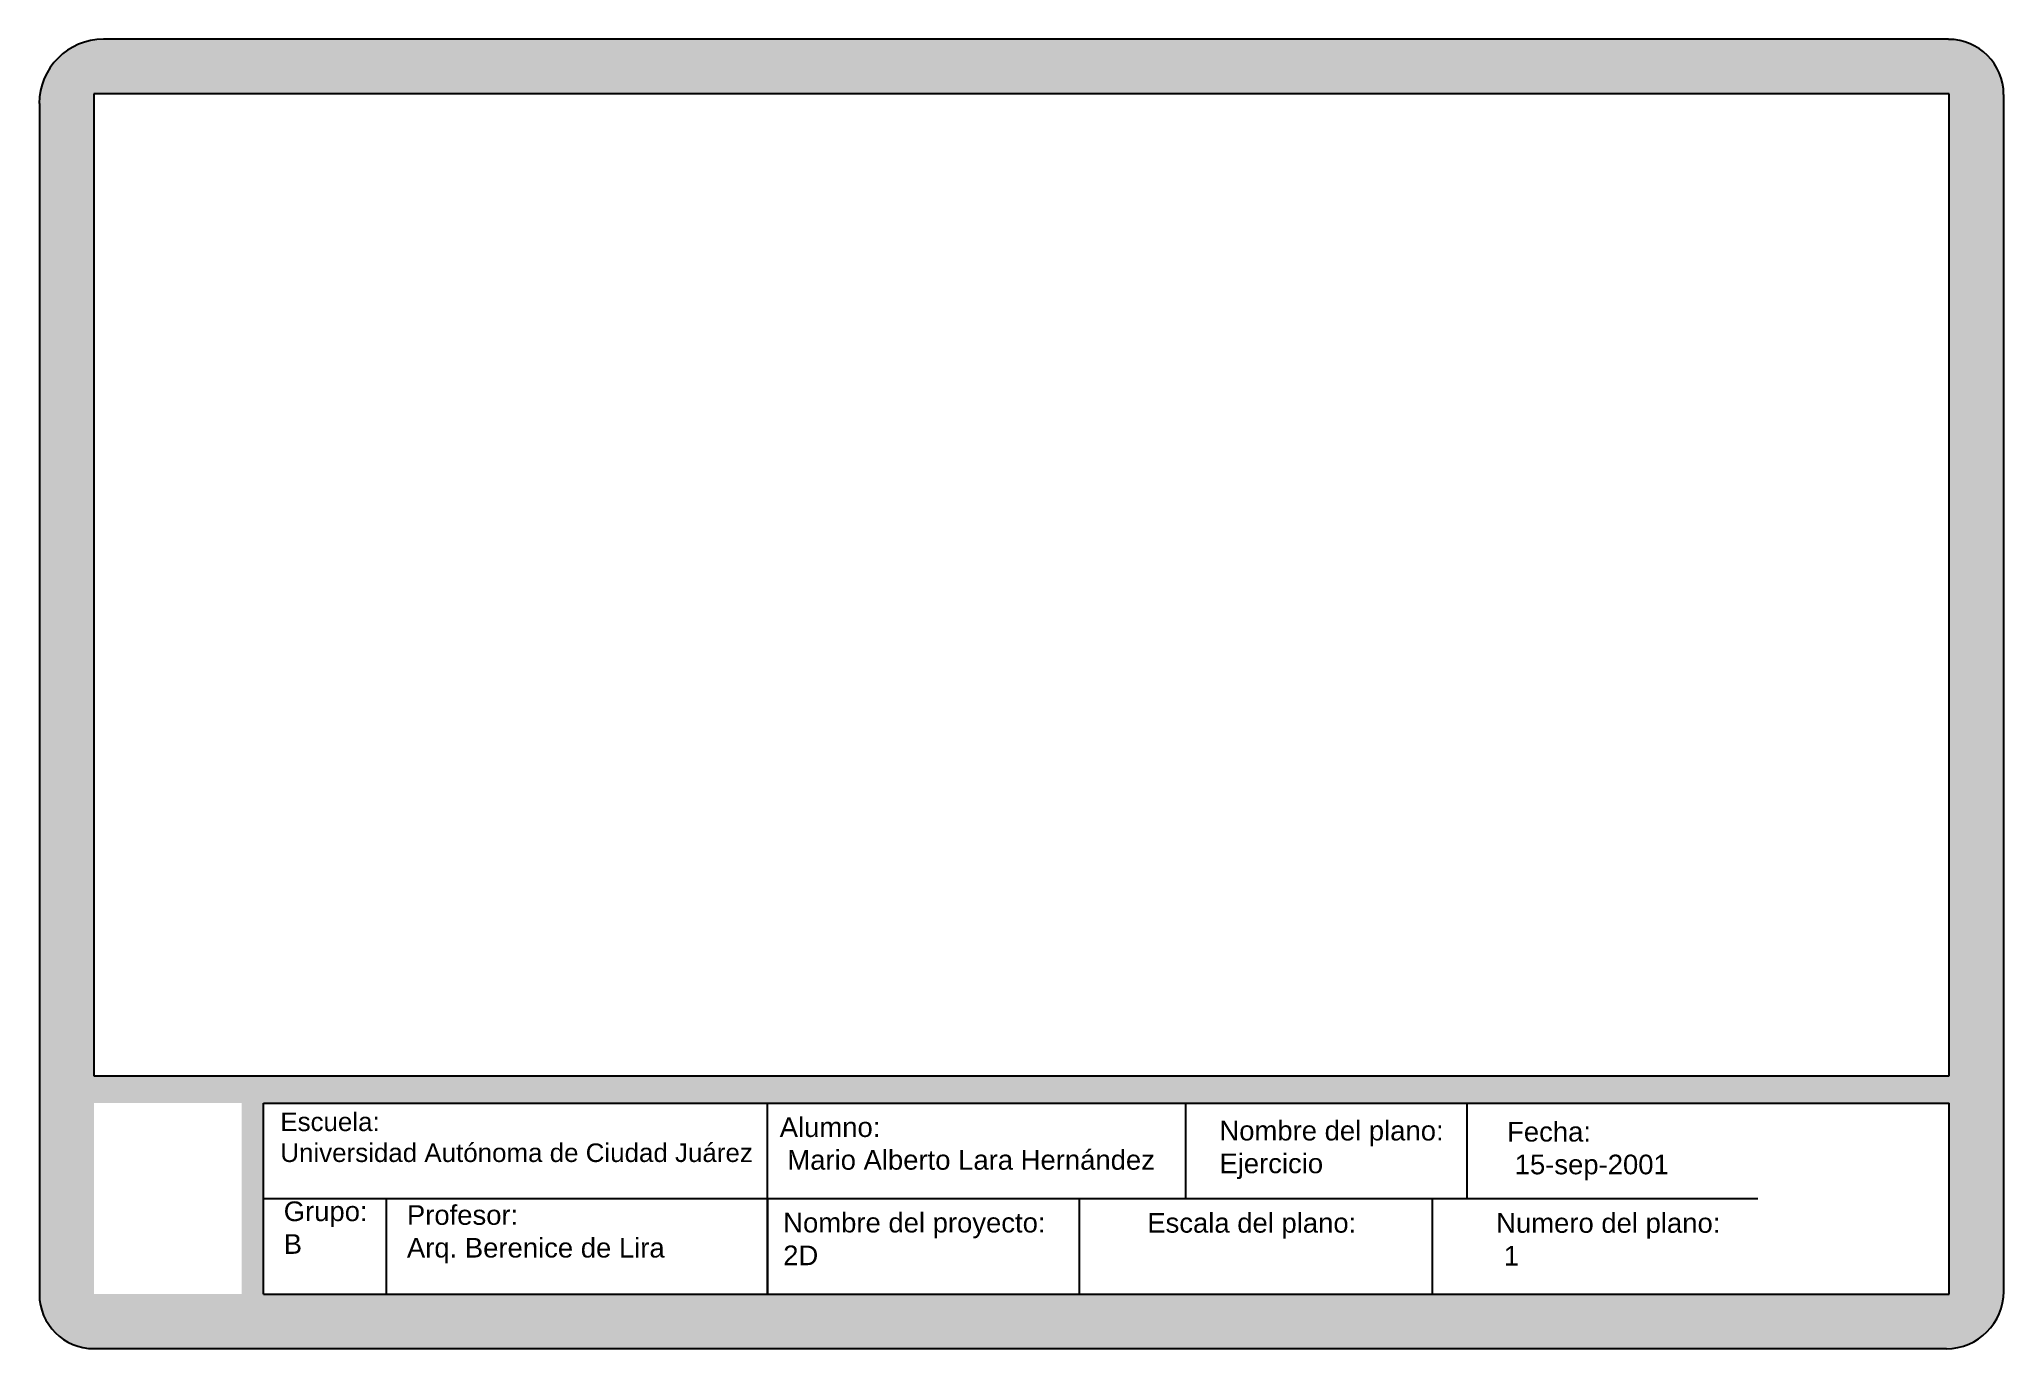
# Model space of a CAD drawing. Header units: metres. Extents: x 21.7 to 39.7, y 1.5 to 13.5.
import ezdxf

# ---------------------------------------------------------------- set-up
doc = ezdxf.new("R2010")
doc.units = ezdxf.units.M
doc.header["$MEASUREMENT"] = 0
doc.styles.get("Standard").update_dxf_attribs({"font": 'arial.ttf'})

msp = doc.modelspace()

# ---------------------------------------------------------------- hatches: boundary and pattern name
at = {"true_color": 0x000000}
h = msp.add_hatch(dxfattribs=at)
h.set_pattern_fill('AR-CONC', color=18, scale=0.09)
h.paths.add_polyline_path([(22.221, 2.048), (23.575, 2.048), (23.575, 3.798), (22.221, 3.798)], flags=16)
h.paths.add_polyline_path([(23.775, 2.048), (23.775, 3.798), (39.221, 3.798), (39.221, 2.048)], flags=16)
h.paths.add_polyline_path([(22.221, 4.048), (22.221, 13.048), (39.221, 13.048), (39.221, 4.048)], flags=16)
edge = h.paths.add_edge_path()
edge.add_arc((39.216, 13.043), 0.504, 360, 450)
edge.add_line((39.216, 13.548), (22.309, 13.548))
edge.add_arc((22.309, 12.959), 0.589, 90, 180)
edge.add_line((21.721, 12.959), (21.721, 2.048))
edge.add_arc((22.221, 2.048), 0.5, 180, 270)
edge.add_line((22.221, 1.548), (39.195, 1.548))
edge.add_arc((39.195, 2.073), 0.526, 270, 360)
edge.add_line((39.721, 2.073), (39.721, 13.043))

# ---------------------------------------------------------------- linework, layer by layer
for p, q in [((39.216, 13.548), (22.309, 13.548)), ((22.221, 13.048), (22.221, 4.048)), ((39.221, 13.048), (22.221, 13.048)), ((39.221, 4.048), (39.221, 13.048)), ((39.721, 2.073), (39.721, 13.043)), ((21.721, 12.959), (21.721, 2.048)), ((22.221, 4.048), (39.221, 4.048)), ((23.775, 2.048), (23.775, 3.798)), ((23.775, 3.798), (39.221, 3.798)), ((28.394, 2.048), (28.394, 3.798)), ((32.225, 2.923), (32.225, 3.798)), ((34.803, 2.923), (34.803, 3.798)), ((39.221, 2.048), (39.221, 3.798)), ((23.775, 2.923), (23.775, 2.923)), ((23.775, 2.923), (28.394, 2.923)), ((24.901, 2.048), (24.901, 2.923)), ((28.394, 2.923), (28.394, 2.048)), ((28.394, 2.923), (37.469, 2.923)), ((31.252, 2.048), (31.252, 2.923)), ((34.487, 2.048), (34.487, 2.923)), ((23.775, 2.048), (39.221, 2.048)), ((22.221, 1.548), (39.195, 1.548))]:
    msp.add_line(p, q)
for centre, radius, start, end in [((22.309, 12.959), 0.589, 90, 180), ((39.216, 13.043), 0.504, 0, 90), ((22.221, 2.048), 0.5, 180, 270), ((39.195, 2.073), 0.526, 270, 0)]:
    msp.add_arc(centre, radius, start, end)

# ---------------------------------------------------------------- texts
at = {"attachment_point": 1}
for s, width, heights, insert, char_height in [('{\\C30;\\c2005496;Escuela:\\PUniversidad Autónoma de Ciudad Juárez}', 5.08925, [0.887], (23.929, 3.712), 0.17), ('{\\H0.9x;\\C30;\\c2005496;Alumno:\\P Mario Alberto Lara Hernández} ', 4.27224, [0], (28.505, 3.668), 0.2), ('{\\H0.9x;\\C30;\\c2005496;Nombre del plano:\\PEjercicio}', 4.27224, [0], (32.534, 3.636), 0.2), ('{\\H0.9x;\\C30;\\c2005496;Fecha:\\P 15-sep-2001}', 4.27224, [0], (35.17, 3.626), 0.2), ('{\\C30;\\c2005496;Grupo:\\PB}', 2.24676, [0], (23.96, 2.897), 0.18), ('{\\C30;\\c2005496;Profesor:\\PArq. Berenice de Lira}', 3.06376, [0], (25.089, 2.863), 0.18), ('{\\H0.9x;\\C30;\\c2005496;Nombre del proyecto:\\P2D}', 4.27224, [0], (28.537, 2.793), 0.2), ('{\\H0.9x;\\C30;\\c2005496;Escala del plano:}', 4.27224, [0], (31.873, 2.791), 0.2), ('{\\H0.9x;\\C30;\\c2005496;Numero del plano:\\P 1}', 4.27224, [0], (35.07, 2.79), 0.2)]:
    msp.add_mtext_dynamic_manual_height_columns(s, width=width, gutter_width=1, heights=heights, dxfattribs=dict(at, insert=insert, char_height=char_height))

doc.saveas('drawing.dxf')
